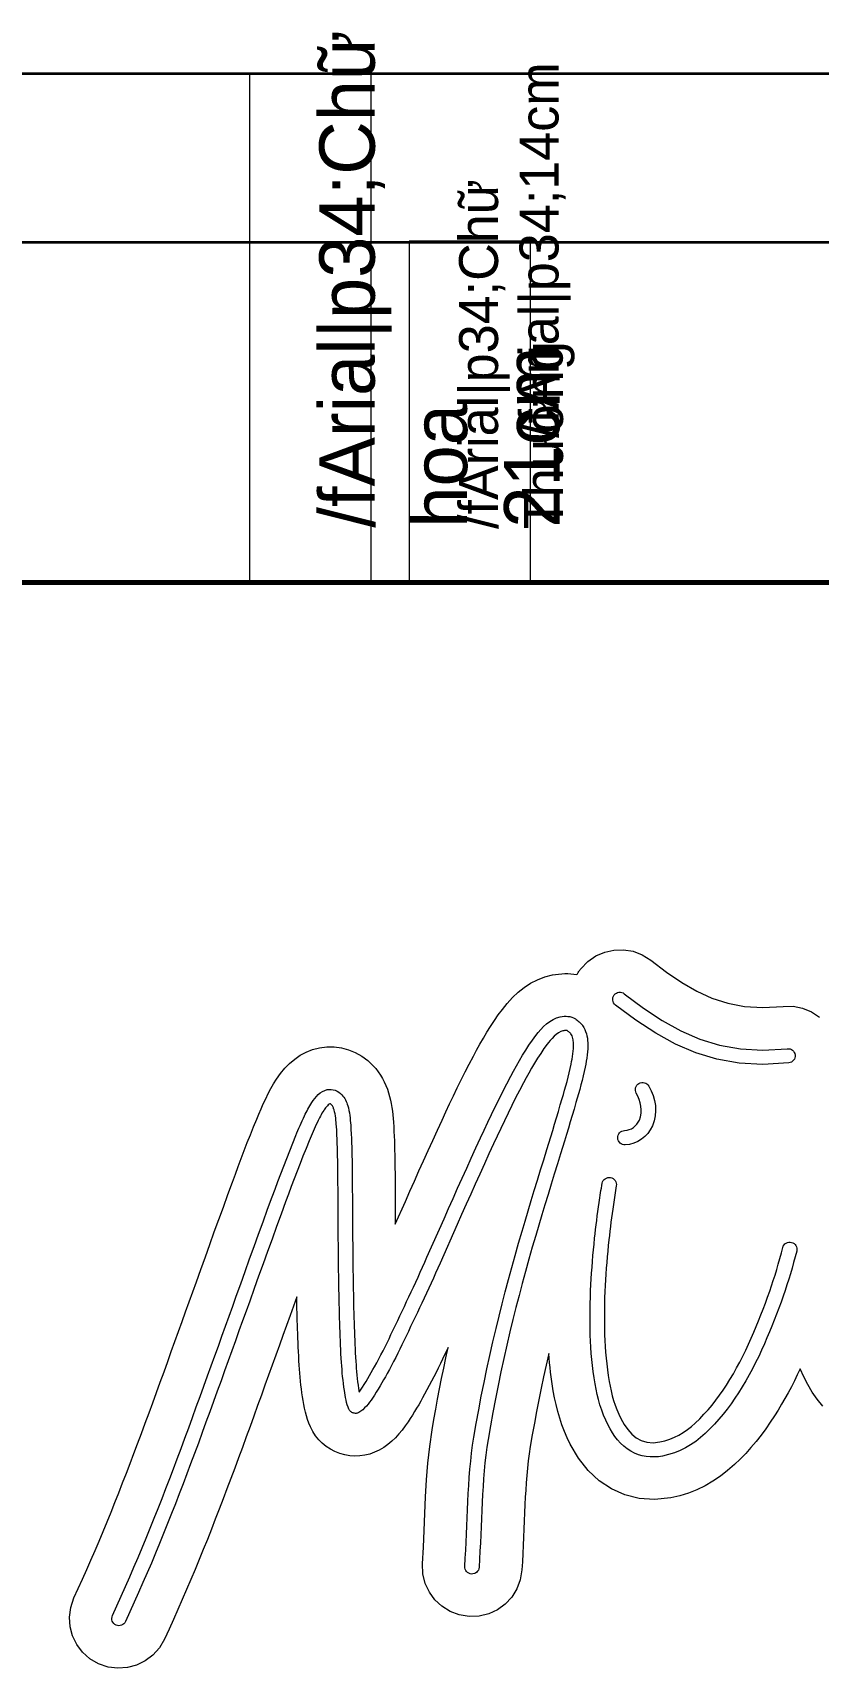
# Model space of a CAD drawing. Header units: millimetres. Extents: x -1203 to 539, y -1193 to -507.
# Drawn here: x -607 to -284, y -1181 to -507 of the extents above; entities that cross this region are included whole.
import ezdxf
from ezdxf.lldxf.tags import DXFTag

# ---------------------------------------------------------------- set-up
doc = ezdxf.new("R2010")
doc.units = ezdxf.units.MM
doc.header["$MEASUREMENT"] = 0
doc.layers.add('Tool', color=7, linetype='Continuous')
tags = doc.linetypes.add('New Line1', pattern=[0.7, 0.2, -0.5]).pattern_tags.tags
tags[6:7] = [DXFTag(74, 4), DXFTag(75, 0), DXFTag(340, '0'), DXFTag(46, 1.0), DXFTag(50, 0.0), DXFTag(44, 0.0), DXFTag(45, 0.0)]
tags[4:5] = [DXFTag(74, 4), DXFTag(75, 0), DXFTag(340, '0'), DXFTag(46, 1.0), DXFTag(50, 0.0), DXFTag(44, 0.0), DXFTag(45, 0.0)]
tags = doc.linetypes.add('New Line2', pattern=[0.7, 0.2, -0.5]).pattern_tags.tags
tags[6:7] = [DXFTag(74, 4), DXFTag(75, 0), DXFTag(340, '0'), DXFTag(46, 1.0), DXFTag(50, 0.0), DXFTag(44, 0.0), DXFTag(45, 0.0)]
tags[4:5] = [DXFTag(74, 4), DXFTag(75, 0), DXFTag(340, '0'), DXFTag(46, 1.0), DXFTag(50, 0.0), DXFTag(44, 0.0), DXFTag(45, 0.0)]
tags = doc.linetypes.add('New Line3', pattern=[0.7, 0.2, -0.5]).pattern_tags.tags
tags[6:7] = [DXFTag(74, 4), DXFTag(75, 0), DXFTag(340, '0'), DXFTag(46, 1.0), DXFTag(50, 0.0), DXFTag(44, 0.0), DXFTag(45, 0.0)]
tags[4:5] = [DXFTag(74, 4), DXFTag(75, 0), DXFTag(340, '0'), DXFTag(46, 1.0), DXFTag(50, 0.0), DXFTag(44, 0.0), DXFTag(45, 0.0)]
tags = doc.linetypes.add('New Line4', pattern=[0.7, 0.2, -0.5]).pattern_tags.tags
tags[6:7] = [DXFTag(74, 4), DXFTag(75, 0), DXFTag(340, '0'), DXFTag(46, 1.0), DXFTag(50, 0.0), DXFTag(44, 0.0), DXFTag(45, 0.0)]
tags[4:5] = [DXFTag(74, 4), DXFTag(75, 0), DXFTag(340, '0'), DXFTag(46, 1.0), DXFTag(50, 0.0), DXFTag(44, 0.0), DXFTag(45, 0.0)]

msp = doc.modelspace()

# ---------------------------------------------------------------- linework, layer by layer
at = {"layer": 'Tool', "linetype": 'New Line3', "lineweight": 35}
msp.add_lwpolyline([(-1070.1702, -523.6756), (538.5314, -523.6756)], dxfattribs=at)
at = {"layer": 'Tool', "lineweight": 9}
for points in [[(-517.8417, -733.6513), (-467.8417, -733.6513), (-467.8417, -523.6513), (-517.8417, -523.6513), (-517.8417, -733.6513)], [(-452.0875, -732.7041), (-402.0875, -732.7041), (-402.0875, -592.7041), (-452.0875, -592.7041), (-452.0875, -732.7041)], [(-363.5173, -902.7011), (-355.6035, -908.6119), (-347.892, -913.7339), (-340.2133, -918.0215), (-332.3978, -921.4291), (-324.276, -923.9112), (-315.6783, -925.4221), (-306.4352, -925.9163), (-296.3771, -925.3482), (-295.7808, -925.3455), (-295.2126, -925.4586), (-294.6856, -925.6769), (-294.2132, -925.9896), (-293.8085, -926.386), (-293.4847, -926.8555), (-293.2551, -927.3875), (-293.1328, -927.9711), (-293.1301, -928.5674), (-293.2432, -929.1356), (-293.4615, -929.6626), (-293.7742, -930.135), (-294.1706, -930.5397), (-294.6401, -930.8635), (-295.1721, -931.0931), (-295.7557, -931.2154), (-306.4037, -931.8193), (-316.2201, -931.3061), (-325.3744, -929.7221), (-334.036, -927.1134), (-342.3743, -923.5262), (-350.5588, -919.0066), (-358.7588, -913.6008), (-367.1439, -907.3549), (-367.5749, -906.9428), (-367.9053, -906.4669), (-368.1329, -905.9439), (-368.2558, -905.3909), (-368.2718, -904.8245), (-368.1788, -904.2618), (-367.9747, -903.7196), (-367.6575, -903.2147), (-367.2454, -902.7837), (-366.7695, -902.4533), (-366.2465, -902.2257), (-365.6935, -902.1028), (-365.1271, -902.0868), (-364.5644, -902.1798), (-364.0222, -902.3839), (-363.5173, -902.7011)], [(-472.75, -1066.8252), (-472.1696, -1065.9821), (-471.3974, -1064.8078), (-470.6409, -1063.6206), (-469.8989, -1062.4223), (-469.1704, -1061.2146), (-468.4543, -1059.9995), (-467.7496, -1058.7786), (-467.0551, -1057.5538), (-466.3698, -1056.327), (-465.479, -1054.7032), (-464.6032, -1053.0706), (-463.7416, -1051.43), (-462.8932, -1049.7822), (-462.0573, -1048.128), (-461.2331, -1046.4682), (-460.4197, -1044.8035), (-459.6162, -1043.1349), (-458.6898, -1041.1955), (-457.7652, -1039.2552), (-456.8422, -1037.3141), (-455.9209, -1035.3722), (-455.0011, -1033.4296), (-454.083, -1031.4862), (-453.1663, -1029.5422), (-452.2511, -1027.5974), (-451.2991, -1025.5653), (-450.3526, -1023.5306), (-449.4116, -1021.4933), (-448.4762, -1019.4535), (-447.5462, -1017.4112), (-446.6216, -1015.3665), (-445.7025, -1013.3192), (-444.7887, -1011.2696), (-437.7556, -995.3779), (-435.9016, -991.2035), (-434.0408, -987.0322), (-432.1729, -982.8639), (-430.2977, -978.699), (-428.4148, -974.5374), (-426.5241, -970.3795), (-424.6252, -966.2253), (-422.718, -962.075), (-421.233, -958.8699), (-419.732, -955.6695), (-418.2127, -952.4759), (-416.6732, -949.2913), (-415.1112, -946.1177), (-413.5247, -942.9572), (-411.9115, -939.8121), (-410.2695, -936.6843), (-409.1155, -934.5348), (-407.9259, -932.3735), (-406.6984, -930.2132), (-405.4308, -928.0669), (-404.1209, -925.9471), (-402.7664, -923.8669), (-401.3653, -921.8389), (-399.9153, -919.876), (-398.958, -918.6689), (-397.908, -917.4499), (-396.77, -916.26), (-395.5489, -915.1406), (-394.2493, -914.1328), (-392.876, -913.2779), (-391.4338, -912.617), (-389.9274, -912.1913), (-389.1269, -912.0619), (-388.3182, -911.9837), (-387.5082, -911.9652), (-386.7037, -912.0149), (-385.9116, -912.1415), (-385.1387, -912.3534), (-384.392, -912.6592), (-383.6784, -913.0676), (-383.2762, -913.344), (-382.8816, -913.634), (-382.4968, -913.9383), (-382.1239, -914.2574), (-381.7651, -914.5917), (-381.4227, -914.9418), (-381.0987, -915.3083), (-380.7954, -915.6916), (-380.7494, -915.7551), (-380.236, -916.5582), (-379.7988, -917.3954), (-379.4335, -918.2622), (-379.1357, -919.154), (-378.9007, -920.0661), (-378.7244, -920.994), (-378.6021, -921.933), (-378.5294, -922.8786), (-378.501, -924.109), (-378.5366, -925.3644), (-378.6279, -926.6352), (-378.7665, -927.9119), (-378.9441, -929.185), (-379.1524, -930.445), (-379.383, -931.6825), (-379.6275, -932.8879), (-380.0297, -934.7356), (-380.4588, -936.5811), (-380.9119, -938.4239), (-381.3857, -940.2629), (-381.8773, -942.0974), (-382.3836, -943.9266), (-382.9014, -945.7496), (-383.4277, -947.5657), (-384.2014, -950.2039), (-384.9805, -952.8404), (-385.7651, -955.4752), (-386.5551, -958.1085), (-387.3505, -960.74), (-388.1515, -963.3699), (-388.958, -965.9982), (-389.77, -968.6248), (-391.0681, -972.8183), (-392.3604, -977.0135), (-393.6464, -981.2106), (-394.9262, -985.4096), (-396.1993, -989.6106), (-397.4657, -993.8137), (-398.725, -998.0189), (-399.9771, -1002.2264), (-401.4208, -1007.1596), (-402.8292, -1012.1032), (-404.2036, -1017.0567), (-405.5452, -1022.0193), (-406.8552, -1026.9903), (-408.135, -1031.9692), (-409.3856, -1036.9551), (-410.6085, -1041.9475), (-411.9137, -1047.456), (-413.166, -1052.977), (-414.367, -1058.5097), (-415.5179, -1064.0532), (-416.6203, -1069.6065), (-417.6756, -1075.169), (-418.6851, -1080.7396), (-419.6504, -1086.3176), (-420.1482, -1089.512), (-420.5725, -1092.7328), (-420.9324, -1095.9729), (-421.2366, -1099.2251), (-421.4941, -1102.4822), (-421.7137, -1105.7372), (-421.9042, -1108.9828), (-422.0746, -1112.2119), (-422.2351, -1115.5565), (-422.3816, -1118.9022), (-422.5202, -1122.2487), (-422.6572, -1125.5953), (-422.7988, -1128.9416), (-422.9511, -1132.2871), (-423.1203, -1135.6313), (-423.3127, -1138.9737), (-423.4092, -1139.5621), (-423.6153, -1140.1036), (-423.9181, -1140.5869), (-424.305, -1141.0007), (-424.7633, -1141.3339), (-425.2801, -1141.5751), (-425.8428, -1141.713), (-426.4387, -1141.7365), (-427.0271, -1141.64), (-427.5686, -1141.4339), (-428.0519, -1141.1311), (-428.4657, -1140.7442), (-428.7989, -1140.2859), (-429.0401, -1139.7691), (-429.178, -1139.2064), (-429.2015, -1138.6105), (-429.0096, -1135.2763), (-428.8408, -1131.9402), (-428.689, -1128.6027), (-428.5479, -1125.2643), (-428.4114, -1121.9257), (-428.2732, -1118.5872), (-428.1271, -1115.2495), (-427.967, -1111.913), (-427.7916, -1108.5965), (-427.5949, -1105.2648), (-427.3679, -1101.9247), (-427.1019, -1098.5829), (-426.7877, -1095.2462), (-426.4166, -1091.9213), (-425.9796, -1088.615), (-425.4678, -1085.334), (-424.4937, -1079.7051), (-423.4749, -1074.0837), (-422.4099, -1068.4705), (-421.2974, -1062.8665), (-420.1358, -1057.2724), (-418.9238, -1051.6893), (-417.66, -1046.1179), (-416.3429, -1040.5591), (-415.1111, -1035.5303), (-413.8512, -1030.5081), (-412.5621, -1025.4929), (-411.2424, -1020.4857), (-409.8909, -1015.4869), (-408.5065, -1010.4974), (-407.0877, -1005.5177), (-405.6335, -1000.5486), (-404.3788, -996.3323), (-403.1168, -992.1182), (-401.8478, -987.9062), (-400.572, -983.6964), (-399.2896, -979.4885), (-398.0008, -975.2826), (-396.7059, -971.0785), (-395.405, -966.8762), (-394.5966, -964.2613), (-393.7937, -961.6448), (-392.9963, -959.0266), (-392.2043, -956.4068), (-391.4179, -953.7853), (-390.6368, -951.1622), (-389.8612, -948.5375), (-389.0909, -945.9111), (-388.5805, -944.1503), (-388.0779, -942.3824), (-387.5863, -940.6084), (-387.1089, -938.8291), (-386.6486, -937.0454), (-386.2086, -935.2582), (-385.792, -933.4684), (-385.4019, -931.6769), (-385.1963, -930.67), (-384.9973, -929.6225), (-384.8134, -928.5468), (-384.6532, -927.4557), (-384.5253, -926.3614), (-384.4384, -925.2766), (-384.4009, -924.2137), (-384.4214, -923.1852), (-384.4578, -922.6723), (-384.5167, -922.1507), (-384.6017, -921.6267), (-384.7166, -921.1064), (-384.8649, -920.5962), (-385.0505, -920.1024), (-385.2768, -919.6311), (-385.5477, -919.1888), (-385.6907, -919.0163), (-385.8495, -918.8483), (-386.0208, -918.6858), (-386.2013, -918.5293), (-386.3876, -918.3797), (-386.5762, -918.2376), (-386.764, -918.1039), (-386.9474, -917.9792), (-387.1113, -917.9111), (-387.3331, -917.8742), (-387.594, -917.8628), (-387.8748, -917.871), (-388.1566, -917.8931), (-388.4203, -917.9235), (-388.647, -917.9563), (-388.8176, -917.9859), (-389.7012, -918.2767), (-390.6058, -918.7831), (-391.5092, -919.4535), (-392.3892, -920.2365), (-393.2236, -921.0805), (-393.9902, -921.934), (-394.6668, -922.7456), (-395.2313, -923.4636), (-396.6065, -925.3268), (-397.9362, -927.2556), (-399.2222, -929.2366), (-400.4663, -931.2563), (-401.6703, -933.3012), (-402.836, -935.3579), (-403.9651, -937.413), (-405.0595, -939.4529), (-406.682, -942.5436), (-408.2759, -945.6517), (-409.8435, -948.7749), (-411.3868, -951.9112), (-412.908, -955.0584), (-414.4091, -958.2144), (-415.8923, -961.377), (-417.3596, -964.5442), (-419.2623, -968.6847), (-421.1567, -972.8291), (-423.0429, -976.9772), (-424.9213, -981.1289), (-426.7921, -985.2841), (-428.6556, -989.4425), (-430.512, -993.604), (-432.3616, -997.7685), (-439.3969, -1013.665), (-440.3171, -1015.729), (-441.2427, -1017.7907), (-442.1737, -1019.8498), (-443.1103, -1021.9065), (-444.0523, -1023.9607), (-444.9999, -1026.0123), (-445.953, -1028.0614), (-446.9117, -1030.1078), (-447.829, -1032.0569), (-448.7477, -1034.0053), (-449.668, -1035.9531), (-450.5898, -1037.9001), (-451.5132, -1039.8463), (-452.4382, -1041.7918), (-453.365, -1043.7364), (-454.2934, -1045.6803), (-455.1163, -1047.3892), (-455.9495, -1049.0939), (-456.7938, -1050.7936), (-457.65, -1052.4876), (-458.519, -1054.175), (-459.4016, -1055.8551), (-460.2987, -1057.527), (-461.211, -1059.19), (-461.9263, -1060.4702), (-462.6512, -1061.7478), (-463.3868, -1063.0211), (-464.1343, -1064.2884), (-464.8948, -1065.5478), (-465.6692, -1066.7976), (-466.4589, -1068.036), (-467.2648, -1069.2613), (-467.8097, -1070.0605), (-468.4066, -1070.8931), (-469.0512, -1071.7344), (-469.7395, -1072.5598), (-470.4674, -1073.3446), (-471.2309, -1074.0641), (-472.0259, -1074.6936), (-472.8483, -1075.2084), (-473.1301, -1075.3432), (-473.4157, -1075.4466), (-473.7048, -1075.5187), (-473.9971, -1075.5592), (-474.2919, -1075.5683), (-474.589, -1075.5458), (-474.888, -1075.4918), (-475.1884, -1075.4062), (-475.4793, -1075.2926), (-475.75, -1075.1546), (-476.0002, -1074.9927), (-476.2294, -1074.807), (-476.4375, -1074.5978), (-476.6241, -1074.3655), (-476.7888, -1074.1103), (-476.9315, -1073.8324), (-477.2902, -1072.9603), (-477.6059, -1072.0321), (-477.8826, -1071.0634), (-478.1243, -1070.0703), (-478.3353, -1069.0685), (-478.5195, -1068.0738), (-478.681, -1067.1022), (-478.8239, -1066.1694), (-479.0271, -1064.7308), (-479.2108, -1063.2878), (-479.3767, -1061.8415), (-479.5263, -1060.3927), (-479.6611, -1058.9424), (-479.7827, -1057.4915), (-479.8926, -1056.0409), (-479.9924, -1054.5916), (-480.1057, -1052.7986), (-480.2099, -1051.0049), (-480.3056, -1049.2106), (-480.3931, -1047.4159), (-480.4729, -1045.6208), (-480.5455, -1043.8254), (-480.6114, -1042.0298), (-480.6709, -1040.2342), (-480.7308, -1038.2789), (-480.7872, -1036.3234), (-480.8402, -1034.3679), (-480.8899, -1032.4122), (-480.9362, -1030.4565), (-480.9791, -1028.5007), (-481.0188, -1026.5448), (-481.0552, -1024.5889), (-481.0885, -1022.6611), (-481.1197, -1020.7332), (-481.1489, -1018.8054), (-481.1759, -1016.8775), (-481.2007, -1014.9496), (-481.2234, -1013.0216), (-481.2437, -1011.0937), (-481.2618, -1009.1657), (-481.2787, -1007.46), (-481.2986, -1005.7542), (-481.3201, -1004.0484), (-481.3419, -1002.3427), (-481.3625, -1000.6369), (-481.3807, -998.9311), (-481.3951, -997.2253), (-481.4043, -995.5196), (-481.4137, -992.5093), (-481.4217, -989.4981), (-481.4306, -986.4863), (-481.4427, -983.4743), (-481.4604, -980.4623), (-481.4858, -977.4507), (-481.5214, -974.4399), (-481.5693, -971.4302), (-481.6029, -969.668), (-481.6412, -967.9021), (-481.6864, -966.1339), (-481.7412, -964.3649), (-481.8078, -962.5963), (-481.8888, -960.8297), (-481.9865, -959.0663), (-482.1033, -957.3077), (-482.1606, -956.5251), (-482.227, -955.6857), (-482.3065, -954.8098), (-482.4034, -953.9176), (-482.5217, -953.0294), (-482.6657, -952.1655), (-482.8394, -951.3459), (-483.0469, -950.5911), (-483.1324, -950.3299), (-483.2326, -950.0465), (-483.347, -949.7507), (-483.4749, -949.452), (-483.6158, -949.1601), (-483.769, -948.8845), (-483.9341, -948.635), (-484.1104, -948.4212), (-484.2508, -948.2756), (-484.4189, -948.1289), (-484.5102, -948.0686), (-484.6046, -948.0241), (-484.7009, -948.0008), (-484.7979, -948.0041), (-485.098, -948.1652), (-485.4426, -948.4539), (-485.8118, -948.8336), (-486.1857, -949.2678), (-486.5445, -949.7197), (-486.8684, -950.1529), (-487.1373, -950.5306), (-487.3316, -950.8163), (-487.6929, -951.3811), (-488.0424, -951.9608), (-488.3808, -952.5523), (-488.7088, -953.1525), (-489.0271, -953.7581), (-489.3364, -954.3659), (-489.6374, -954.9727), (-489.9308, -955.5754), (-490.3858, -956.5297), (-490.8315, -957.4894), (-491.2686, -958.4538), (-491.6979, -959.422), (-492.1201, -960.3934), (-492.5359, -961.3672), (-492.9461, -962.3426), (-493.3515, -963.319), (-494.6209, -966.4297), (-495.8677, -969.5527), (-497.0946, -972.6858), (-498.3039, -975.8269), (-499.4981, -978.9738), (-500.6799, -982.1244), (-501.8516, -985.2766), (-503.0158, -988.4282), (-504.8888, -993.5278), (-506.7513, -998.6316), (-508.605, -1003.7389), (-510.4516, -1008.849), (-512.2926, -1013.961), (-514.1298, -1019.0743), (-515.9647, -1024.1882), (-517.7991, -1029.3018), (-519.2729, -1033.4045), (-520.7492, -1037.5063), (-522.2271, -1041.6075), (-523.706, -1045.7083), (-525.1851, -1049.8091), (-526.6634, -1053.9102), (-528.1403, -1058.0118), (-529.615, -1062.1142), (-531.1569, -1066.3974), (-532.7058, -1070.6781), (-534.2616, -1074.9563), (-535.8245, -1079.2319), (-537.3943, -1083.505), (-538.9711, -1087.7755), (-540.5549, -1092.0434), (-542.1458, -1096.3087), (-543.696, -1100.4333), (-545.2605, -1104.5525), (-546.8395, -1108.6663), (-548.4334, -1112.7743), (-550.0424, -1116.8764), (-551.667, -1120.9723), (-553.3074, -1125.0619), (-554.9639, -1129.145), (-556.634, -1133.1948), (-558.3339, -1137.2369), (-560.0604, -1141.2708), (-561.8104, -1145.2964), (-563.5804, -1149.3133), (-565.3673, -1153.3214), (-567.1678, -1157.3202), (-568.9787, -1161.3096), (-569.2793, -1161.8246), (-569.6654, -1162.2565), (-570.1211, -1162.5994), (-570.6305, -1162.8475), (-571.1776, -1162.9946), (-571.7465, -1163.035), (-572.3214, -1162.9625), (-572.8862, -1162.7713), (-573.4012, -1162.4707), (-573.8331, -1162.0846), (-574.176, -1161.6289), (-574.4241, -1161.1195), (-574.5712, -1160.5724), (-574.6116, -1160.0035), (-574.5391, -1159.4286), (-574.3479, -1158.8638), (-572.5492, -1154.9014), (-570.7607, -1150.9295), (-568.9857, -1146.9485), (-567.2274, -1142.9586), (-565.4891, -1138.9601), (-563.7741, -1134.9533), (-562.0855, -1130.9385), (-560.4267, -1126.916), (-558.7784, -1122.8531), (-557.1461, -1118.7838), (-555.5296, -1114.7081), (-553.9285, -1110.6263), (-552.3425, -1106.5387), (-550.7713, -1102.4453), (-549.2146, -1098.3465), (-547.672, -1094.2423), (-546.0845, -1089.986), (-544.504, -1085.7272), (-542.9306, -1081.4657), (-541.3641, -1077.2017), (-539.8046, -1072.9351), (-538.2521, -1068.666), (-536.7065, -1064.3943), (-535.1678, -1060.1202), (-533.6932, -1056.018), (-532.2164, -1051.9166), (-530.7381, -1047.8157), (-529.2591, -1043.7151), (-527.7803, -1039.6144), (-526.3024, -1035.5134), (-524.8262, -1031.4117), (-523.3525, -1027.3092), (-521.5159, -1022.1896), (-519.6788, -1017.0697), (-517.8395, -1011.9504), (-515.9963, -1006.8324), (-514.1476, -1001.7164), (-512.2917, -996.6031), (-510.427, -991.4933), (-508.5518, -986.3878), (-507.3777, -983.2096), (-506.196, -980.0309), (-505.0042, -976.8538), (-503.7997, -973.6805), (-502.58, -970.5131), (-501.3427, -967.3537), (-500.0852, -964.2044), (-498.8051, -961.0674), (-498.383, -960.051), (-497.9558, -959.0357), (-497.5227, -958.0222), (-497.083, -957.0113), (-496.6359, -956.0037), (-496.1806, -955.0001), (-495.7165, -954.0012), (-495.2428, -953.0077), (-494.9051, -952.3151), (-494.559, -951.6205), (-494.2036, -950.9265), (-493.8379, -950.2359), (-493.4611, -949.5517), (-493.0722, -948.8764), (-492.6702, -948.213), (-492.2544, -947.5643), (-491.6741, -946.718), (-491.034, -945.8649), (-490.3339, -945.0338), (-489.5733, -944.2534), (-488.7519, -943.5523), (-487.8693, -942.9593), (-486.9251, -942.503), (-485.919, -942.2121), (-485.0464, -942.1048), (-484.1989, -942.1176), (-483.3797, -942.2443), (-482.5919, -942.4789), (-481.8385, -942.8153), (-481.1229, -943.2474), (-480.448, -943.7691), (-479.817, -944.3744), (-479.402, -944.8528), (-479.0245, -945.3627), (-478.6822, -945.8993), (-478.373, -946.4578), (-478.0944, -947.0335), (-477.8444, -947.6215), (-477.6205, -948.2171), (-477.4205, -948.8155), (-477.1573, -949.7526), (-476.9366, -950.7407), (-476.7532, -951.7644), (-476.6021, -952.8085), (-476.4781, -953.8576), (-476.3763, -954.8964), (-476.2915, -955.9094), (-476.2187, -956.8815), (-476.0991, -958.6801), (-475.999, -960.4832), (-475.9158, -962.2896), (-475.8472, -964.0979), (-475.7908, -965.9067), (-475.7441, -967.7146), (-475.7048, -969.5204), (-475.6703, -971.3226), (-475.6222, -974.3431), (-475.5865, -977.3647), (-475.5609, -980.3871), (-475.5431, -983.4099), (-475.5308, -986.4327), (-475.5218, -989.4553), (-475.5137, -992.4773), (-475.5043, -995.4984), (-475.4951, -997.2003), (-475.4808, -998.9022), (-475.4626, -1000.6041), (-475.442, -1002.3061), (-475.4202, -1004.0081), (-475.3987, -1005.7101), (-475.3789, -1007.412), (-475.362, -1009.1139), (-475.344, -1011.0352), (-475.3237, -1012.9566), (-475.3011, -1014.8779), (-475.2764, -1016.7991), (-475.2495, -1018.7204), (-475.2205, -1020.6416), (-475.1894, -1022.5628), (-475.1562, -1024.4839), (-475.12, -1026.4297), (-475.0805, -1028.3755), (-475.0377, -1030.3212), (-474.9917, -1032.2669), (-474.9423, -1034.2124), (-474.8895, -1036.1579), (-474.8334, -1038.1033), (-474.7739, -1040.0486), (-474.7152, -1041.819), (-474.6503, -1043.5893), (-474.5787, -1045.3594), (-474.5001, -1047.1293), (-474.4138, -1048.8988), (-474.3196, -1050.6679), (-474.2169, -1052.4364), (-474.1052, -1054.2042), (-474.0096, -1055.5932), (-473.9046, -1056.9836), (-473.7884, -1058.3745), (-473.6597, -1059.7649), (-473.5169, -1061.1538), (-473.3583, -1062.5403), (-473.1825, -1063.9234), (-472.9879, -1065.3022), (-472.75, -1066.8252)], [(-363.3946, -959.074), (-362.3955, -958.953), (-361.4493, -958.688), (-360.5638, -958.2906), (-359.7465, -957.7725), (-359.0051, -957.1453), (-358.3471, -956.4206), (-357.7804, -955.6102), (-357.3124, -954.7255), (-356.8195, -953.3459), (-356.5565, -951.9324), (-356.5015, -950.5012), (-356.6328, -949.0682), (-356.9286, -947.6497), (-357.3671, -946.2616), (-357.9265, -944.9203), (-358.5849, -943.6416), (-358.8241, -943.0954), (-358.9458, -942.5289), (-358.9546, -941.9587), (-358.8551, -941.4009), (-358.6519, -940.8721), (-358.3494, -940.3885), (-357.9523, -939.9666), (-357.4652, -939.6227), (-356.919, -939.3835), (-356.3525, -939.2618), (-355.7823, -939.253), (-355.2245, -939.3525), (-354.6957, -939.5557), (-354.2121, -939.8582), (-353.7902, -940.2553), (-353.4463, -940.7424), (-352.4705, -942.6636), (-351.6757, -944.6608), (-351.0838, -946.7147), (-350.7169, -948.8061), (-350.5969, -950.9157), (-350.7459, -953.0242), (-351.1858, -955.1124), (-351.9386, -957.161), (-352.7994, -958.7734), (-353.848, -960.2396), (-355.0675, -961.5419), (-356.4409, -962.6622), (-357.9512, -963.5829), (-359.5816, -964.286), (-361.3149, -964.7537), (-363.1344, -964.9682), (-363.7297, -964.9343), (-364.2899, -964.7866), (-364.8025, -964.5364), (-365.2549, -964.1953), (-365.6345, -963.7747), (-365.9288, -963.2862), (-366.1254, -962.7412), (-366.2116, -962.1512), (-366.1777, -961.5559), (-366.03, -960.9957), (-365.7798, -960.4831), (-365.4387, -960.0308), (-365.0181, -959.6511), (-364.5296, -959.3568), (-363.9846, -959.1602), (-363.3946, -959.074)], [(-292.4987, -1008.7028), (-293.1063, -1011.0238), (-293.7398, -1013.3545), (-294.3985, -1015.6891), (-295.0814, -1018.0221), (-295.7878, -1020.3479), (-296.5168, -1022.6607), (-297.2677, -1024.9551), (-298.0395, -1027.2254), (-298.9194, -1029.7173), (-299.8273, -1032.1999), (-300.7616, -1034.6733), (-301.7207, -1037.1377), (-302.7028, -1039.593), (-303.7064, -1042.0393), (-304.7296, -1044.4768), (-305.771, -1046.9055), (-306.9323, -1049.5179), (-308.1435, -1052.1066), (-309.4049, -1054.6707), (-310.7165, -1057.2091), (-312.0782, -1059.7208), (-313.4904, -1062.2049), (-314.9529, -1064.6604), (-316.4659, -1067.0862), (-317.9598, -1069.3587), (-319.5158, -1071.5878), (-321.135, -1073.7701), (-322.8185, -1075.902), (-324.5674, -1077.9801), (-326.3827, -1080.0009), (-328.2655, -1081.9609), (-330.2169, -1083.8566), (-332.1212, -1085.5414), (-334.1053, -1087.0932), (-336.1699, -1088.5035), (-338.316, -1089.7641), (-340.5445, -1090.8664), (-342.8561, -1091.8023), (-345.2519, -1092.5632), (-347.7327, -1093.1409), (-349.4391, -1093.404), (-351.132, -1093.5337), (-352.8078, -1093.524), (-354.4628, -1093.369), (-356.0932, -1093.0626), (-357.6954, -1092.5989), (-359.2658, -1091.972), (-360.8006, -1091.1759), (-362.3282, -1090.1813), (-363.7457, -1089.0531), (-365.0578, -1087.8073), (-366.2693, -1086.4597), (-367.3849, -1085.0262), (-368.4095, -1083.5227), (-369.3477, -1081.965), (-370.2044, -1080.3691), (-371.169, -1078.3527), (-372.0411, -1076.2936), (-372.8251, -1074.1975), (-373.5249, -1072.07), (-374.1449, -1069.917), (-374.6891, -1067.744), (-375.1617, -1065.5568), (-375.5668, -1063.361), (-375.9643, -1060.8747), (-376.3156, -1058.3817), (-376.6219, -1055.8827), (-376.8841, -1053.3787), (-377.1034, -1050.8704), (-377.281, -1048.3588), (-377.4179, -1045.8447), (-377.5152, -1043.329), (-377.5816, -1040.7297), (-377.6199, -1038.1298), (-377.6302, -1035.5297), (-377.6126, -1032.9297), (-377.567, -1030.3299), (-377.4937, -1027.7308), (-377.3926, -1025.1326), (-377.2638, -1022.5357), (-377.1262, -1020.147), (-376.9753, -1017.7585), (-376.81, -1015.3707), (-376.6293, -1012.9838), (-376.4321, -1010.5983), (-376.2176, -1008.2145), (-375.9845, -1005.8327), (-375.732, -1003.4533), (-375.5256, -1001.6065), (-375.3136, -999.7595), (-375.0948, -997.9128), (-374.868, -996.0667), (-374.6321, -994.2219), (-374.386, -992.3786), (-374.1284, -990.5375), (-373.8583, -988.699), (-373.7105, -987.7111), (-373.563, -986.7196), (-373.4142, -985.7261), (-373.2625, -984.7318), (-373.1063, -983.7384), (-372.9439, -982.7473), (-372.7739, -981.7598), (-372.5945, -980.7775), (-372.4255, -980.2056), (-372.1537, -979.694), (-371.7931, -979.2521), (-371.3577, -978.8896), (-370.8616, -978.616), (-370.3187, -978.441), (-369.7432, -978.3741), (-369.1491, -978.4249), (-368.5772, -978.5939), (-368.0656, -978.8657), (-367.6237, -979.2263), (-367.2612, -979.6617), (-366.9876, -980.1578), (-366.8126, -980.7007), (-366.7457, -981.2762), (-366.7965, -981.8703), (-366.9709, -982.8258), (-367.1361, -983.7866), (-367.2937, -984.7511), (-367.4454, -985.7179), (-367.5927, -986.6855), (-367.7371, -987.6524), (-367.8804, -988.6171), (-368.0241, -989.578), (-368.2899, -991.3877), (-368.5434, -993.1999), (-368.7855, -995.0142), (-369.0176, -996.8302), (-369.2407, -998.6474), (-369.4559, -1000.4652), (-369.6645, -1002.2832), (-369.8676, -1004.1009), (-370.1158, -1006.4399), (-370.3448, -1008.7812), (-370.5557, -1011.1246), (-370.7493, -1013.4696), (-370.9268, -1015.816), (-371.0891, -1018.1633), (-371.2374, -1020.5112), (-371.3726, -1022.8593), (-371.4983, -1025.393), (-371.597, -1027.928), (-371.6686, -1030.4638), (-371.713, -1033.0003), (-371.7302, -1035.537), (-371.7202, -1038.0738), (-371.6828, -1040.6104), (-371.618, -1043.1464), (-371.5247, -1045.5611), (-371.3936, -1047.9743), (-371.2234, -1050.3852), (-371.0133, -1052.7928), (-370.7619, -1055.1964), (-370.4683, -1057.5952), (-370.1313, -1059.9882), (-369.7498, -1062.3746), (-369.3863, -1064.3494), (-368.9632, -1066.3192), (-368.4763, -1068.278), (-367.9216, -1070.2198), (-367.2951, -1072.1387), (-366.5927, -1074.0286), (-365.8103, -1075.8836), (-364.9438, -1077.6977), (-363.5934, -1080.1066), (-362.0926, -1082.2568), (-360.422, -1084.1058), (-358.5622, -1085.6111), (-356.4937, -1086.7304), (-354.1973, -1087.4209), (-351.6533, -1087.6404), (-348.8425, -1087.3463), (-346.7712, -1086.8618), (-344.7741, -1086.2216), (-342.8494, -1085.4335), (-340.9954, -1084.5054), (-339.2105, -1083.4454), (-337.4929, -1082.2613), (-335.8408, -1080.9612), (-334.2527, -1079.5528), (-332.4338, -1077.7854), (-330.6793, -1075.9574), (-328.9879, -1074.0724), (-327.3585, -1072.1338), (-325.7901, -1070.1451), (-324.2816, -1068.1096), (-322.8317, -1066.0309), (-321.4395, -1063.9124), (-319.9887, -1061.5863), (-318.5864, -1059.2317), (-317.2325, -1056.8497), (-315.9269, -1054.4411), (-314.6694, -1052.007), (-313.4601, -1049.5483), (-312.2987, -1047.0659), (-311.1852, -1044.5609), (-310.1656, -1042.1832), (-309.1635, -1039.7968), (-308.1808, -1037.4017), (-307.2189, -1034.9978), (-306.2797, -1032.5851), (-305.3647, -1030.1635), (-304.4756, -1027.7329), (-303.6141, -1025.2932), (-302.8618, -1023.0803), (-302.13, -1020.8435), (-301.4194, -1018.5885), (-300.7308, -1016.3208), (-300.0651, -1014.046), (-299.4231, -1011.7697), (-298.8055, -1009.4976), (-298.2133, -1007.2352), (-298.0075, -1006.6756), (-297.703, -1006.1827), (-297.3144, -1005.7652), (-296.8563, -1005.4318), (-296.3434, -1005.1911), (-295.7904, -1005.0517), (-295.2118, -1005.0224), (-294.6222, -1005.1117), (-294.0626, -1005.3175), (-293.5697, -1005.622), (-293.1522, -1006.0106), (-292.8188, -1006.4687), (-292.5781, -1006.9816), (-292.4387, -1007.5346), (-292.4094, -1008.1132), (-292.4987, -1008.7028)]]:
    msp.add_lwpolyline(points, close=True, dxfattribs=at)
at = {"layer": 'Tool', "linetype": 'New Line2', "lineweight": 35}
msp.add_lwpolyline([(-1198.3887, -593.0684), (410.3129, -593.0684)], dxfattribs=at)
at = {"layer": 'Tool', "linetype": 'New Line1', "lineweight": 35}
msp.add_lwpolyline([(-1202.8015, -732.7376), (405.9001, -732.7376)], dxfattribs=at)
at = {"layer": 'Tool', "linetype": 'New Line4', "lineweight": 35}
msp.add_lwpolyline([(-1074.1577, -733.7265), (534.5439, -733.7265)], dxfattribs=at)
at = {"layer": 'Tool', "lineweight": 9}
msp.add_lwpolyline([(-281.7785, -1072.5599), (-284.0443, -1069.7553), (-286.0997, -1066.8106), (-287.9512, -1063.7363), (-289.6048, -1060.5432), (-291.0668, -1057.2419), (-292.2351, -1059.7285), (-293.4447, -1062.1948), (-294.6957, -1064.6401), (-295.988, -1067.0637), (-297.3218, -1069.4648), (-298.6969, -1071.8428), (-300.1134, -1074.197), (-301.5713, -1076.5267), (-303.3674, -1079.257), (-305.2392, -1081.9335), (-307.1877, -1084.5526), (-309.2137, -1087.1106), (-311.3182, -1089.6039), (-313.5022, -1092.0288), (-315.7667, -1094.3816), (-318.1124, -1096.6587), (-320.9551, -1099.1636), (-323.9267, -1101.4628), (-327.0249, -1103.5463), (-330.2473, -1105.404), (-333.5915, -1107.0261), (-337.0552, -1108.4024), (-340.6361, -1109.5229), (-344.3317, -1110.3777), (-351.0189, -1111.0949), (-357.3568, -1110.6725), (-363.3044, -1109.1838), (-368.8208, -1106.7023), (-373.8648, -1103.3013), (-378.3954, -1099.0542), (-382.3716, -1094.0344), (-385.7524, -1088.3153), (-387.0079, -1085.6987), (-388.1468, -1083.0326), (-389.1732, -1080.3224), (-390.0916, -1077.5733), (-390.9062, -1074.7907), (-391.6212, -1071.98), (-392.241, -1069.1464), (-392.7697, -1066.2953), (-393.0813, -1064.3832), (-393.3685, -1062.4674), (-393.6317, -1060.5483), (-393.8712, -1058.6261), (-394.0873, -1056.7011), (-394.2805, -1054.7737), (-394.4511, -1052.8441), (-394.5994, -1050.9126), (-395.6871, -1055.6763), (-396.7351, -1060.4491), (-397.7444, -1065.2303), (-398.7161, -1070.0195), (-399.651, -1074.816), (-400.5503, -1079.6191), (-401.415, -1084.4284), (-402.2459, -1089.2431), (-402.7019, -1092.1797), (-403.0888, -1095.1463), (-403.4153, -1098.1343), (-403.6901, -1101.1354), (-403.922, -1104.1411), (-404.1196, -1107.1428), (-404.2917, -1110.1323), (-404.4471, -1113.101), (-404.6089, -1116.4696), (-404.7566, -1119.8392), (-404.8965, -1123.2094), (-405.0348, -1126.5798), (-405.1777, -1129.9498), (-405.3314, -1133.3192), (-405.5021, -1136.6873), (-405.696, -1140.0538), (-406.3667, -1144.1429), (-407.7986, -1147.9058), (-409.9031, -1151.2643), (-412.5919, -1154.1402), (-415.7763, -1156.4553), (-419.368, -1158.1313), (-423.2783, -1159.09), (-427.4188, -1159.2532), (-431.5079, -1158.5825), (-435.2708, -1157.1506), (-438.6293, -1155.0461), (-441.5052, -1152.3573), (-443.8203, -1149.1729), (-445.4963, -1145.5812), (-446.455, -1141.6709), (-446.6182, -1137.5304), (-446.2506, -1130.6617), (-445.9558, -1123.7547), (-445.6793, -1116.8256), (-445.367, -1109.8903), (-444.9644, -1102.9649), (-444.4173, -1096.0655), (-443.6714, -1089.208), (-442.6723, -1082.4085), (-441.9402, -1078.1523), (-441.1834, -1073.9002), (-440.4012, -1069.6525), (-439.5932, -1065.4095), (-438.7587, -1061.1715), (-437.8972, -1056.939), (-437.0081, -1052.7123), (-436.0908, -1048.4917), (-438.3606, -1053.2515), (-439.2414, -1055.0802), (-440.1332, -1056.9042), (-441.0371, -1058.7227), (-441.9538, -1060.535), (-442.8842, -1062.3402), (-443.829, -1064.1377), (-444.7893, -1065.9266), (-445.7657, -1067.7061), (-446.5701, -1069.1449), (-447.3854, -1070.5798), (-448.213, -1072.0092), (-449.054, -1073.4314), (-449.9095, -1074.8448), (-450.7808, -1076.2478), (-451.669, -1077.6386), (-452.5753, -1079.0157), (-453.7775, -1080.7501), (-455.0408, -1082.4308), (-456.3747, -1084.0448), (-457.7885, -1085.5792), (-459.2917, -1087.021), (-460.8935, -1088.3574), (-462.6034, -1089.5754), (-464.4308, -1090.6622), (-466.3887, -1091.5992), (-468.3738, -1092.3181), (-470.3831, -1092.8186), (-472.4137, -1093.1006), (-474.4629, -1093.1636), (-476.5276, -1093.0076), (-478.6052, -1092.6323), (-480.6927, -1092.0374), (-482.7145, -1091.2476), (-484.5955, -1090.289), (-486.3336, -1089.1635), (-487.9266, -1087.8731), (-489.3725, -1086.4197), (-490.6691, -1084.8052), (-491.8142, -1083.0315), (-492.8057, -1081.1006), (-493.426, -1079.6317), (-493.9724, -1078.1283), (-494.4517, -1076.5969), (-494.8709, -1075.0441), (-495.2368, -1073.4763), (-495.5562, -1071.9002), (-495.8361, -1070.3222), (-496.0833, -1068.7489), (-496.312, -1067.1322), (-496.5194, -1065.5113), (-496.7071, -1063.887), (-496.8767, -1062.2602), (-497.0296, -1060.6317), (-497.1676, -1059.0023), (-497.292, -1057.3727), (-497.4046, -1055.7439), (-497.5227, -1053.8759), (-497.6313, -1052.0073), (-497.7311, -1050.138), (-497.8224, -1048.2683), (-497.9057, -1046.3982), (-497.9815, -1044.5278), (-498.0502, -1042.6573), (-498.1122, -1040.7866), (-498.1628, -1039.1411), (-498.2111, -1037.4955), (-498.2569, -1035.8499), (-498.3004, -1034.2041), (-498.3415, -1032.5584), (-498.3803, -1030.9125), (-498.4168, -1029.2666), (-498.451, -1027.6207), (-501.1803, -1035.2288), (-502.6543, -1039.332), (-504.1307, -1043.4344), (-505.6089, -1047.5361), (-507.0879, -1051.6374), (-508.5671, -1055.7387), (-510.0457, -1059.8403), (-511.5228, -1063.9424), (-512.9976, -1068.0453), (-514.5492, -1072.3555), (-516.1079, -1076.6632), (-517.6735, -1080.9684), (-519.2462, -1085.271), (-520.8259, -1089.571), (-522.4126, -1093.8685), (-524.0065, -1098.1632), (-525.6074, -1102.4554), (-527.1805, -1106.6408), (-528.7681, -1110.8207), (-530.3704, -1114.995), (-531.9878, -1119.1636), (-533.6206, -1123.326), (-535.2691, -1127.4823), (-536.9337, -1131.6322), (-538.6146, -1135.7754), (-540.318, -1139.9065), (-542.0517, -1144.0295), (-543.8124, -1148.1443), (-545.5969, -1152.2505), (-547.4019, -1156.3478), (-549.2242, -1160.4361), (-551.0604, -1164.5151), (-552.9075, -1168.5845), (-554.9966, -1172.1631), (-557.6799, -1175.1647), (-560.8466, -1177.5481), (-564.3863, -1179.2719), (-568.1882, -1180.2945), (-572.1417, -1180.5748), (-576.1362, -1180.0713), (-580.0611, -1178.7425), (-583.6397, -1176.6534), (-586.6413, -1173.9701), (-589.0247, -1170.8034), (-590.7485, -1167.2637), (-591.7711, -1163.4618), (-592.0514, -1159.5083), (-591.5479, -1155.5138), (-590.2191, -1151.5889), (-588.4566, -1147.7065), (-586.7039, -1143.8147), (-584.9642, -1139.914), (-583.2409, -1136.0045), (-581.5372, -1132.0867), (-579.8563, -1128.1607), (-578.2015, -1124.2269), (-576.576, -1120.2856), (-574.9521, -1116.2829), (-573.344, -1112.2737), (-571.7515, -1108.2584), (-570.1742, -1104.2371), (-568.6117, -1100.2099), (-567.0638, -1096.1771), (-565.5302, -1092.139), (-564.0104, -1088.0956), (-562.4329, -1083.8662), (-560.8625, -1079.6343), (-559.2989, -1075.3998), (-557.7424, -1071.1627), (-556.1927, -1066.923), (-554.65, -1062.6809), (-553.1142, -1058.4362), (-551.5852, -1054.1891), (-550.1108, -1050.0874), (-548.6342, -1045.9865), (-547.1561, -1041.8861), (-545.6773, -1037.786), (-544.1986, -1033.6858), (-542.7209, -1029.5853), (-541.2448, -1025.4842), (-539.7713, -1021.3822), (-537.9284, -1016.2447), (-536.0848, -1011.1071), (-534.239, -1005.97), (-532.3894, -1000.8341), (-530.5342, -995.7003), (-528.6718, -990.5692), (-526.8005, -985.4417), (-524.9188, -980.3183), (-523.7154, -977.061), (-522.5039, -973.8034), (-521.282, -970.5477), (-520.0471, -967.296), (-518.7966, -964.0502), (-517.5281, -960.8127), (-516.2391, -957.5853), (-514.9269, -954.3702), (-514.0629, -952.2936), (-513.1629, -950.1818), (-512.2231, -948.0547), (-511.2399, -945.9323), (-510.2095, -943.8347), (-509.1281, -941.7819), (-507.992, -939.7938), (-506.7976, -937.8906), (-505.1433, -935.5601), (-503.3451, -933.3831), (-501.3955, -931.3852), (-499.2873, -929.592), (-497.0129, -928.0289), (-494.5652, -926.7214), (-491.9366, -925.695), (-489.1199, -924.9753), (-486.0338, -924.5883), (-482.9817, -924.6028), (-479.9915, -925.0049), (-477.0911, -925.7805), (-474.3085, -926.9155), (-471.6715, -928.3959), (-469.2081, -930.2076), (-466.9462, -932.3366), (-465.8622, -933.5641), (-464.8666, -934.8482), (-463.9564, -936.1853), (-463.1288, -937.5715), (-462.3807, -939.0032), (-461.7092, -940.4766), (-461.1114, -941.9879), (-460.5842, -943.5335), (-460.1632, -944.9917), (-459.8055, -946.4787), (-459.5045, -947.9874), (-459.2534, -949.511), (-459.0456, -951.0424), (-458.8743, -952.5746), (-458.7329, -954.1007), (-458.6146, -955.6136), (-458.4868, -957.531), (-458.3793, -959.4526), (-458.2896, -961.3772), (-458.2152, -963.3036), (-458.1538, -965.2306), (-458.103, -967.1569), (-458.0603, -969.0813), (-458.0232, -971.0026), (-457.9745, -974.0553), (-457.9383, -977.109), (-457.9123, -980.1635), (-457.8941, -983.2184), (-457.8816, -986.2733), (-457.8723, -989.328), (-457.864, -992.3821), (-457.8544, -995.4353), (-457.8415, -997.6304), (-453.7005, -988.2671), (-451.8335, -984.0634), (-449.9596, -979.8627), (-448.0786, -975.6652), (-446.1901, -971.471), (-444.294, -967.2803), (-442.39, -963.0931), (-440.4778, -958.9098), (-438.5572, -954.7303), (-437.0197, -951.4124), (-435.4655, -948.0996), (-433.8923, -944.7942), (-432.298, -941.4981), (-430.6805, -938.2134), (-429.0376, -934.9423), (-427.3673, -931.6868), (-425.6673, -928.4489), (-424.3368, -925.9747), (-422.9672, -923.4977), (-421.5553, -921.0291), (-420.0979, -918.5802), (-418.5917, -916.1621), (-417.0335, -913.786), (-415.42, -911.4631), (-413.7481, -909.2047), (-411.7125, -906.6924), (-409.5386, -904.3207), (-407.2181, -902.1236), (-404.7429, -900.1355), (-402.1045, -898.3903), (-399.2949, -896.9223), (-396.3056, -895.7656), (-393.1285, -894.9545), (-391.8544, -894.7378), (-390.5791, -894.576), (-389.3045, -894.4701), (-388.0323, -894.421), (-386.7645, -894.4296), (-385.5027, -894.4971), (-384.2489, -894.6242), (-383.0048, -894.812), (-382.8249, -894.5054), (-382.6391, -894.2011), (-382.4475, -893.8991), (-382.2499, -893.5995), (-382.0464, -893.3025), (-381.837, -893.008), (-381.6217, -892.7161), (-381.4004, -892.427), (-378.5368, -889.432), (-375.2294, -887.1361), (-371.5954, -885.554), (-367.7521, -884.7002), (-363.8166, -884.5891), (-359.9063, -885.2354), (-356.1382, -886.6536), (-352.6296, -888.8582), (-346.1155, -893.7727), (-339.8536, -898.0503), (-333.675, -901.6473), (-327.4111, -904.52), (-320.8929, -906.6249), (-313.9518, -907.9183), (-306.4189, -908.3564), (-298.1255, -907.8958), (-293.9818, -907.877), (-290.0332, -908.6631), (-286.3714, -910.1797), (-283.0883, -912.3527)], dxfattribs=at)

# ---------------------------------------------------------------- texts
at = {"layer": 'Tool', "width": 50, "attachment_point": 1, "rotation": 90}
for s, insert, char_height in [('/fArial|p34;Chữ hoa 21cm', (-489.1357, -710.7321), 22.829544), ('/fArial|p34;14cm', (-406.6646, -673.7356), 16.051752), ('/fArial|p34;Chữ Thường ', (-431.5708, -711.2677), 16.051752)]:
    msp.add_mtext(s, dxfattribs=dict(at, insert=insert, char_height=char_height))

doc.saveas('drawing.dxf')
